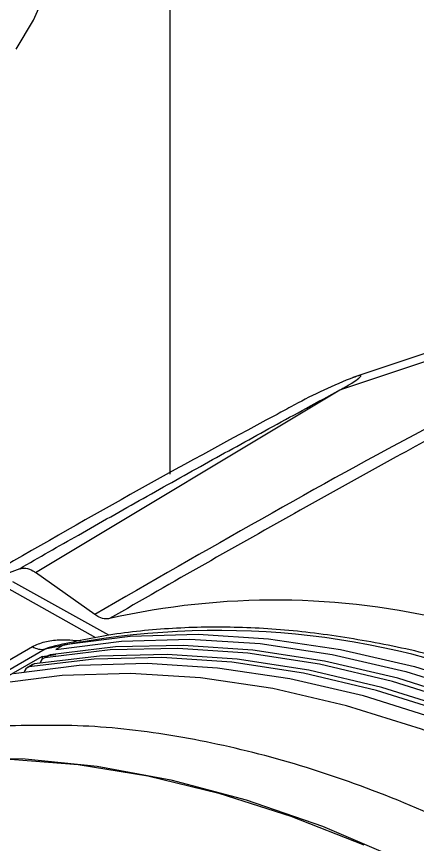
# Model space of a CAD drawing. Extents: x 16.7 to 113.1, y 4.5 to 84.5.
# Drawn here: x 79.785 to 80.586, y 69.03 to 70.686 of the extents above; entities that cross this region are included whole.
import ezdxf

# ---------------------------------------------------------------- set-up
doc = ezdxf.new("R2010")
doc.units = 0
doc.header["$MEASUREMENT"] = 0
doc.layers.add('OBJECT', color=7, linetype='CONTINUOUS')

msp = doc.modelspace()

# ---------------------------------------------------------------- linework, layer by layer
at = {"layer": 'OBJECT'}
for p, q in [((80.0911, 74.277), (80.0911, 69.7705)), ((80.6479, 70.0281), (80.4567, 69.9638)), ((80.431, 69.9391), (80.6452, 70.0107)), ((79.8225, 69.574), (80.431, 69.9391)), ((79.791, 69.5816), (79.7434, 69.5636)), ((79.941, 69.4899), (79.8225, 69.574)), ((79.943, 69.4433), (79.7478, 69.5524)), ((79.9691, 69.4485), (79.7775, 69.5555)), ((79.3752, 69.1712), (79.8165, 69.426)), ((79.8803, 69.4297), (79.8633, 69.4199)), ((79.842, 69.4207), (79.3983, 69.1645)), ((79.836, 69.4062), (79.8633, 69.4098)), ((79.8518, 69.4094), (79.8413, 69.4033)), ((79.836, 69.4062), (79.5448, 69.2382)), ((79.836, 69.4062), (79.836, 69.4004)), ((79.8483, 69.4082), (79.8378, 69.4021)), ((79.8166, 69.3898), (79.806, 69.3837)), ((79.82, 69.3911), (79.8095, 69.385))]:
    msp.add_line(p, q, dxfattribs=at)
at = {"layer": 'OBJECT', "flags": 128}
for points in [[(79.784, 70.6203), (79.8189, 70.6787), (79.846, 70.7404), (79.8638, 70.8023), (79.8716, 70.8617), (79.869, 70.9157), (79.8561, 70.9619), (79.8335, 70.998), (79.8023, 71.0224), (79.764, 71.0339)], [(79.8803, 69.4297), (80.0116, 69.4465), (80.1478, 69.4504), (80.2883, 69.4416), (80.4325, 69.4199), (80.5799, 69.3857), (80.7298, 69.3389), (80.8216, 69.3045)], [(82.4487, 67.9102), (82.3182, 68.0766), (82.1828, 68.236), (82.0433, 68.3877), (81.9001, 68.531), (81.7538, 68.6654), (81.6051, 68.7903), (81.4545, 68.9053), (81.3027, 69.0098), (81.1503, 69.1034), (80.9978, 69.1858), (80.846, 69.2566), (80.6954, 69.3155), (80.5467, 69.3623), (80.4004, 69.3967), (80.2572, 69.4187), (80.1177, 69.4282), (79.9823, 69.4251), (79.8518, 69.4094)], [(79.8633, 69.4199), (79.9946, 69.4367), (80.1308, 69.4406), (80.2713, 69.4318), (80.4155, 69.4102), (80.5629, 69.3759), (80.7128, 69.3291), (80.825, 69.2865)], [(82.417, 67.8919), (82.2864, 68.0583), (82.1511, 68.2177), (82.0116, 68.3693), (81.8684, 68.5127), (81.7221, 68.6471), (81.5734, 68.772), (81.4228, 68.8869), (81.271, 68.9915), (81.1185, 69.0851), (80.9661, 69.1675), (80.8142, 69.2383), (80.6637, 69.2972), (80.5149, 69.3439), (80.3687, 69.3784), (80.2255, 69.4004), (80.0859, 69.4099), (79.9506, 69.4068), (79.82, 69.3911)], [(82.4382, 67.9041), (82.3076, 68.0706), (82.1723, 68.2299), (82.0328, 68.3816), (81.8896, 68.5249), (81.7433, 68.6593), (81.5946, 68.7842), (81.444, 68.8992), (81.2922, 69.0037), (81.1397, 69.0973), (80.9873, 69.1797), (80.8355, 69.2505), (80.6849, 69.3094), (80.5361, 69.3562), (80.3899, 69.3906), (80.2467, 69.4127), (80.1071, 69.4221), (79.9718, 69.419), (79.8413, 69.4033)], [(79.8483, 69.4082), (79.8497, 69.4088), (79.8518, 69.4094)], [(82.4065, 67.8858), (82.2759, 68.0522), (82.1406, 68.2116), (82.001, 68.3632), (81.8578, 68.5066), (81.7116, 68.641), (81.5628, 68.7659), (81.4123, 68.8809), (81.2604, 68.9854), (81.108, 69.079), (80.9555, 69.1614), (80.8037, 69.2322), (80.6531, 69.2911), (80.5044, 69.3379), (80.3581, 69.3723), (80.2149, 69.3943), (80.0754, 69.4038), (79.9401, 69.4007), (79.8095, 69.385)], [(82.3949, 67.8607), (82.2636, 68.029), (82.1274, 68.1902), (81.9869, 68.3435), (81.8427, 68.4885), (81.6953, 68.6244), (81.5454, 68.7506), (81.3936, 68.8668), (81.2405, 68.9723), (81.0868, 69.0668), (80.933, 69.1498), (80.7799, 69.221), (80.6281, 69.2802), (80.4782, 69.327), (80.3308, 69.3612), (80.1866, 69.3829), (80.0461, 69.3917), (79.9099, 69.3878), (79.7786, 69.371)], [(79.8166, 69.3898), (79.8179, 69.3905), (79.82, 69.3911)], [(82.361, 67.8411), (82.2297, 68.0094), (82.0935, 68.1706), (81.953, 68.324), (81.8088, 68.4689), (81.6614, 68.6048), (81.5115, 68.731), (81.3596, 68.8472), (81.2066, 68.9527), (81.0528, 69.0472), (80.8991, 69.1302), (80.746, 69.2014), (80.5942, 69.2606), (80.4443, 69.3074), (80.2969, 69.3417), (80.1527, 69.3633), (80.0122, 69.3721), (79.876, 69.3682), (79.7447, 69.3514)], [(79.3906, 69.1623), (79.5131, 69.187), (79.6405, 69.1998), (79.7723, 69.2008), (79.9079, 69.1899), (80.047, 69.1672), (80.1889, 69.1327), (80.3331, 69.0866), (80.4789, 69.0291)], [(79.3983, 69.1645), (79.5276, 69.1898), (79.6624, 69.202), (79.8019, 69.201), (79.9457, 69.1868), (80.093, 69.1596), (80.2434, 69.1194), (80.396, 69.0664), (80.5503, 69.0008), (80.7056, 68.9229), (80.8613, 68.833), (81.0166, 68.7316), (81.1709, 68.619), (81.3235, 68.4958), (81.4739, 68.3625), (81.6212, 68.2196), (81.765, 68.0677), (81.9045, 67.9076), (82.0393, 67.7398), (82.1686, 67.5652)]]:
    msp.add_lwpolyline(points, dxfattribs=at)
at = {"layer": 'OBJECT'}
for centre, radius, start, end in [((80.8936, 68.8773), 1.171, 112.1976, 118.61), ((80.3009, 68.0258), 1.4929, 76.2634, 102.7844), ((80.1864, 67.8501), 1.6079, 68.6106, 102.3673), ((79.8358, 69.4553), 0.0351, 236.5794, 280.1824), ((79.8441, 69.3915), 0.0122, 103.5818, 172.4129), ((79.8124, 69.3731), 0.0122, 103.5818, 172.4129)]:
    msp.add_arc(centre, radius, start, end, dxfattribs=at)
for points, knots in [([(80.431, 69.9391), (80.4337, 69.9406), (80.4406, 69.9444), (80.454, 69.9522), (80.4685, 69.9616), (80.4748, 69.9678), (80.4701, 69.9686), (80.4576, 69.9639), (80.4512, 69.9615)], [0, 0, 0, 0, 0.061294, 0.157978, 0.353025, 0.568965, 0.775601, 1, 1, 1, 1]), ([(79.791, 69.5816), (79.83, 69.6041), (79.9116, 69.651), (80.0377, 69.7222), (80.1674, 69.7947), (80.2985, 69.867), (80.3863, 69.9148), (80.431, 69.9391)], [0, 0, 0, 0, 0.187145, 0.391348, 0.595125, 0.793954, 1, 1, 1, 1]), ([(80.3331, 69.9051), (80.3225, 69.8994), (80.118, 69.7901), (79.9141, 69.6762), (79.7229, 69.5645), (79.7216, 69.5638)], [0, 0, 0, 0, 0.051429, 0.993651, 1, 1, 1, 1]), ([(80.6239, 69.8729), (80.6196, 69.8706), (80.389, 69.7484), (80.1629, 69.6179), (79.941, 69.4899)], [0, 0, 0, 0, 0.018764, 1, 1, 1, 1]), ([(80.6199, 69.8468), (80.5944, 69.8329), (80.5048, 69.784), (80.3518, 69.6987), (80.1607, 69.5911), (80.0339, 69.5182), (79.9705, 69.4817)], [0, 0, 0, 0, 0.116647, 0.411099, 0.705549, 1, 1, 1, 1]), ([(79.791, 69.5816), (79.795, 69.5824), (79.803, 69.5838), (79.8144, 69.5794), (79.8208, 69.5751), (79.8225, 69.574)], [0, 0, 0, 0, 0.425023, 0.850044, 1, 1, 1, 1]), ([(79.9705, 69.4817), (79.9682, 69.4814), (79.9618, 69.4804), (79.9515, 69.4833), (79.9439, 69.4881), (79.941, 69.4899)], [0, 0, 0, 0, 0.263884, 0.723096, 1, 1, 1, 1]), ([(80.6901, 69.3862), (80.6742, 69.3912), (80.6106, 69.4112), (80.5012, 69.4348), (80.3627, 69.4566), (80.2275, 69.466), (80.0961, 69.4639), (79.9715, 69.4513), (79.893, 69.434), (79.8553, 69.4256)], [0, 0, 0, 0, 0.053516, 0.213812, 0.373923, 0.533762, 0.693241, 0.852279, 1, 1, 1, 1]), ([(79.8165, 69.426), (79.8244, 69.4295), (79.8401, 69.4365), (79.8746, 69.4407), (79.8988, 69.4386), (79.9132, 69.4373)], [0, 0, 0, 0, 0.288583, 0.575019, 1, 1, 1, 1]), ([(79.8553, 69.4255), (79.8534, 69.4251), (79.849, 69.424), (79.8446, 69.4222), (79.8424, 69.4209), (79.842, 69.4207)], [0, 0, 0, 0, 0.387155, 0.897633, 1, 1, 1, 1]), ([(82.0469, 67.94), (81.9885, 68.0089), (81.8718, 68.1467), (81.6861, 68.3386), (81.4935, 68.5179), (81.2964, 68.6802), (81.0984, 68.8234), (80.899, 68.9485), (80.6976, 69.055), (80.4982, 69.1407), (80.3039, 69.2047), (80.1143, 69.2476), (79.9279, 69.271), (79.8086, 69.2681), (79.7489, 69.2666)], [0, 0, 0, 0, 0.082347, 0.164694, 0.249433, 0.334172, 0.416519, 0.498866, 0.583605, 0.668344, 0.750089, 0.831834, 0.915917, 1, 1, 1, 1])]:
    msp.add_open_spline(points, degree=3, knots=knots, dxfattribs=at)

doc.saveas('drawing.dxf')
